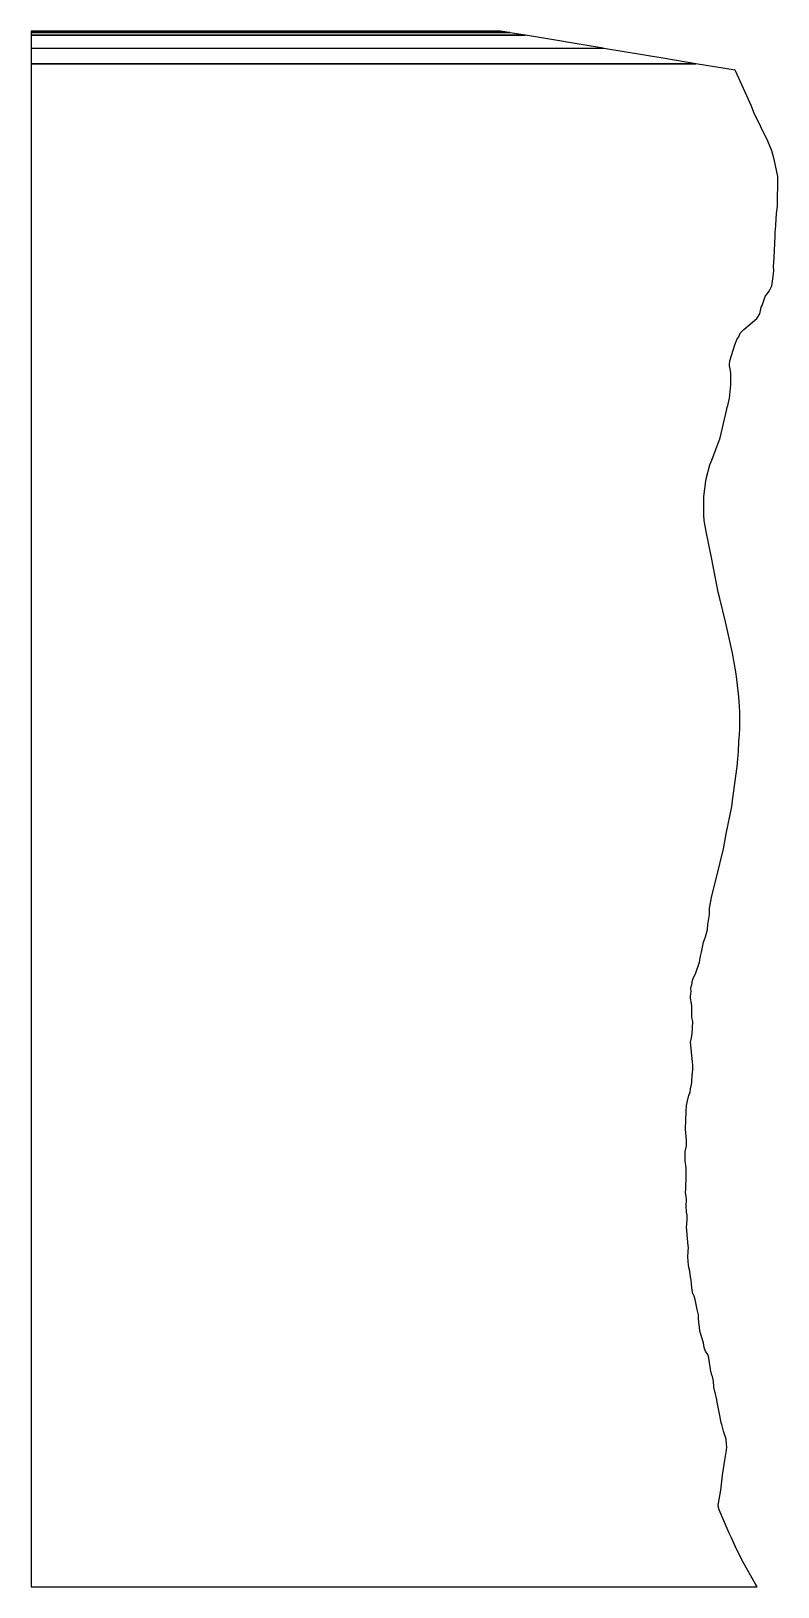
# Model space of a CAD drawing. Extents: x -56 to 32, y -92 to 92.
import ezdxf

# ---------------------------------------------------------------- set-up
doc = ezdxf.new("R2010")
doc.units = 0
doc.layers.add('38_114000', color=7, linetype='CONTINUOUS')

msp = doc.modelspace()

# ---------------------------------------------------------------- linework, layer by layer
at = {"layer": '38_114000', "color": 5}
for points in [[(-43.084, 91.841), (-0.17, 91.841), (-0.631, 91.91801), (-56.17, 91.91801), (-56.17, 91.841), (-43.084, 91.841)], [(-43.469, 91.797), (0.089, 91.797), (-0.136, 91.83501), (-56.17, 91.83501), (-56.17, 91.797), (-43.469, 91.797)], [(-56.17, 91.78201), (-56.17, 91.73601), (0.463, 91.73601), (0.096, 91.797), (-56.17, 91.797), (-56.17, 91.78201)], [(-56.17, 91.54101), (-56.17, 91.43001), (2.286, 91.43001), (0.491, 91.73), (-56.17, 91.73), (-56.17, 91.54101)], [(-56.17, 90.45801), (-56.17, 89.88901), (11.525, 89.88901), (2.314, 91.426), (-56.17, 91.426), (-56.17, 90.45801)], [(18.58, 88.71101), (11.575, 89.881), (-56.17, 89.881), (-56.17, 88.063), (22.469, 88.063), (18.58, 88.71101)], [(-53.397, 88.06001), (-56.17, 88.06001), (-56.17, -92.11401), (29.743, -92.11401), (29.485, -91.7), (28.111, -89.26), (27.312, -87.729), (26.681, -86.31001), (26.426, -85.77), (25.719, -84.089), (25.233, -83.01601), (25.11, -82.55601), (25.107, -82.43201), (25.435, -80.663), (25.618, -78.9), (25.904, -77.135), (26.112, -75.923), (26.153, -75.539), (26.111, -75.222), (26.075, -74.65), (25.746, -73.69), (25.545, -72.886), (25.477, -72.70901), (25.31, -71.845), (24.988, -70.28201), (24.966, -69.994), (24.863, -69.619), (24.84, -69.47), (24.605, -68.473), (24.582, -67.76), (24.444, -67.245), (24.383, -67.075), (24.226, -66.414), (24.206, -66.358), (24.023, -65.075), (24.017, -64.986), (23.875, -64.618), (23.6, -64.219), (23.456, -63.78), (23.376, -63.232), (23.315, -63.002), (22.971, -61.976), (22.941, -61.802), (22.781, -60.422), (22.771, -60.383), (22.807, -60.17), (22.786, -59.931), (22.627, -59.298), (22.542, -58.899), (22.401, -58.132), (22.258, -57.729), (22.116, -57.429), (22.077, -57.265), (22.003, -56.757), (21.974, -56.239), (21.925, -55.848), (21.856, -55.449), (21.762, -54.769), (21.644, -54.34), (21.594, -54.053), (21.544, -53.11), (21.581, -52.383), (21.618, -51.976), (21.586, -51.789), (21.473, -50.897), (21.384, -49.516), (21.414, -49.271), (21.455, -48.543), (21.429, -48.153), (21.385, -47.807), (21.348, -46.991), (21.364, -46.373), (21.315, -45.91), (21.264, -45.519), (21.289, -45.009), (21.337, -43.507), (21.311, -42.566), (21.277, -42.211), (21.216, -41.742), (21.194, -41.012), (21.196, -40.663), (21.204, -40.597), (21.363, -39.925), (21.361, -39.287), (21.24, -37.982), (21.327, -35.875), (21.381, -35.164), (21.57, -34.257), (21.67, -33.863), (21.788, -33.575), (21.83, -33.21), (21.956, -32.688), (21.985, -32.403), (22.033, -31.517), (22.068, -31.386), (22.101, -30.849), (22.134, -30.471), (22.107, -30.351), (22.071, -30.055), (21.926, -28.434), (21.849, -27.685), (21.904, -27.368), (22.04, -26.687), (22.133, -25.246), (21.994, -24.745), (22.014, -23.5), (22.007, -23.4), (21.963, -23.094), (21.839, -22.479), (21.855, -22.277), (21.938, -21.649), (21.873, -21.346), (21.92, -21.08), (21.987, -20.883), (22.076, -20.357), (22.24, -19.963), (22.447, -19.593), (22.907, -18.232), (23.025, -17.515), (23.131, -17.023), (23.314, -16.261), (23.387, -15.854), (23.634, -15.239), (23.853, -14.351), (23.913, -13.777), (24.084, -12.574), (24.106, -11.833), (24.368, -10.367), (24.936, -8.212), (25.747, -4.814), (26.08, -3.043), (26.727, 0.195), (26.771, 0.489), (26.803, 0.913), (27.349, 4.932), (27.452, 5.851), (27.514, 6.628), (27.569, 7.922), (27.641, 8.661), (27.675, 9.445), (27.66, 10.015), (27.674, 11.405), (27.649, 12.046), (27.562, 13.178), (27.327, 15.247), (27.205, 16.127), (26.803, 18.341), (26.111, 21.513), (25.99, 22.042), (25.652, 23.338), (25.294, 24.82), (25.123, 25.562), (24.326, 29.667), (23.698, 32.73), (23.47, 34.046), (23.414, 34.71), (23.41, 35.934), (23.436, 36.85), (23.644, 38.699), (23.681, 38.943), (24.115, 40.599), (24.349, 41.159), (25.362, 43.795), (26.152, 47.2), (26.158, 47.309), (26.258, 47.635), (26.444, 48.509), (26.609, 50.095), (26.612, 51.165), (26.602, 51.399), (26.525, 51.979), (26.462, 52.343), (26.45, 52.522), (26.477, 52.914), (27.085, 54.789), (27.363, 55.518), (27.552, 55.75), (27.73, 56.185), (28.151, 56.625), (29.693, 57.922), (30.029, 58.462), (30.222, 59.271), (30.32, 59.47), (30.678, 60.526), (30.879, 60.811), (31.087, 61.057), (31.152, 61.149), (31.465, 61.8), (31.61, 62.905), (31.706, 63.554), (31.679, 64.07201), (31.759, 65.151), (31.859, 67.667), (31.867, 68.228), (31.892, 68.372), (31.954, 69.01501), (32.031, 70.33801), (32.144, 71.203), (32.14, 72.082), (32.182, 73.829), (32.182, 74.673), (32.176, 74.733), (31.763, 76.591), (31.581, 77.30801), (31.457, 77.747), (30.999, 78.895), (29.351, 82.3), (29.057, 83.04201), (27.166, 87.21001), (27.128, 87.286), (22.485, 88.06001), (-53.397, 88.06001)]]:
    msp.add_lwpolyline(points, dxfattribs=at)

doc.saveas('drawing.dxf')
